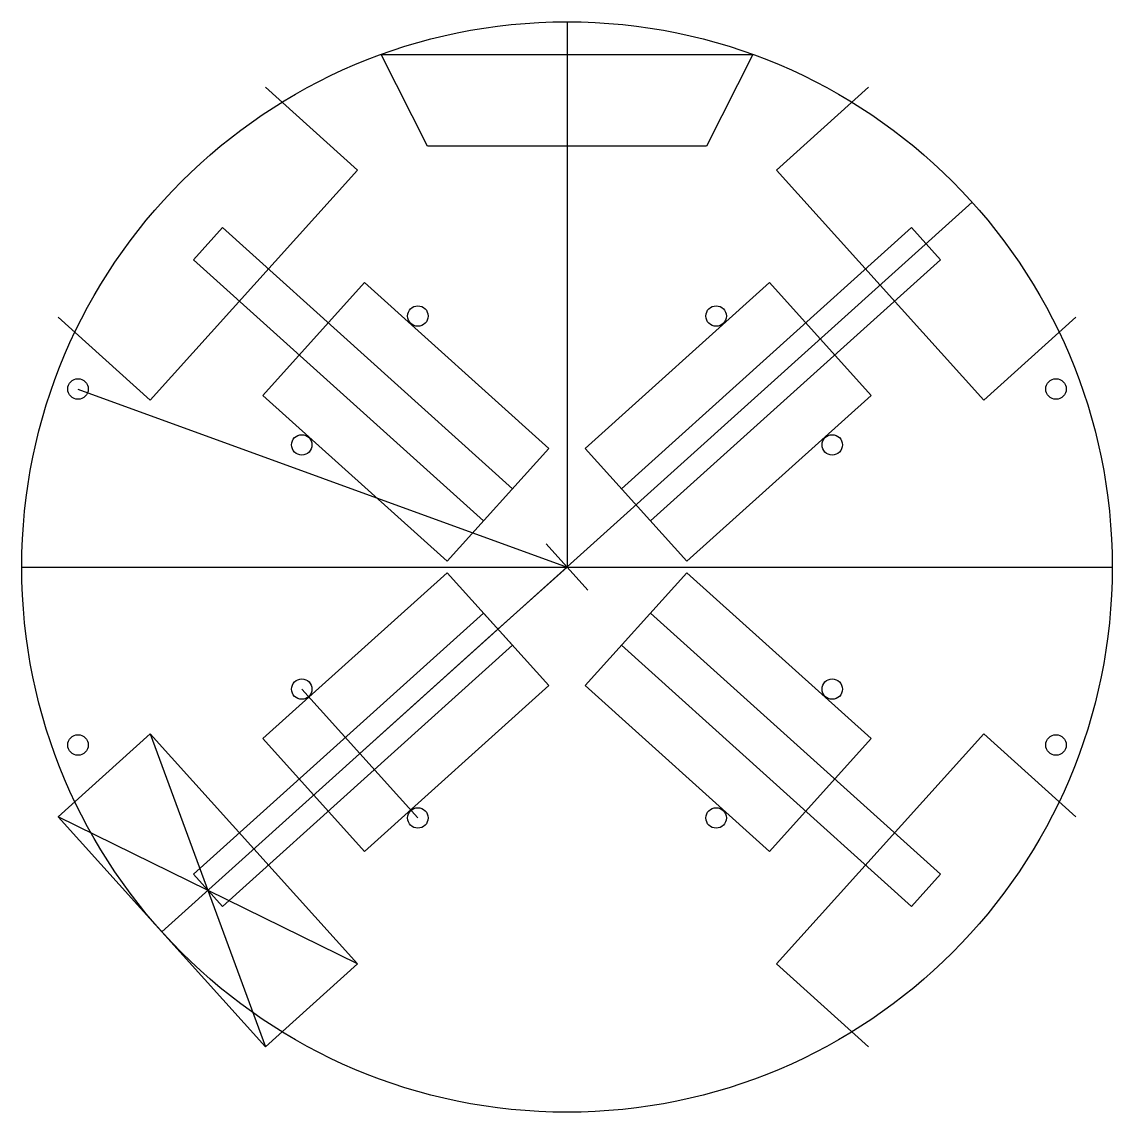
# Model space of a CAD drawing. Header units: millimetres. Extents: x -88 to 88, y -88 to 88.
import ezdxf

# ---------------------------------------------------------------- set-up
doc = ezdxf.new("R2010")
doc.units = ezdxf.units.MM
doc.layers.get('0').update_dxf_attribs({"linetype": 'CONTINUOUS'})

msp = doc.modelspace()

# ---------------------------------------------------------------- linework, layer by layer
for p, q in [((0, 88), (0, 0)), ((0, 82.73), (0, 67.93)), ((-48.67, 77.46), (-33.81, 64.08)), ((33.81, 64.08), (48.67, 77.46)), ((-33.81, 64.08), (-67.26, 26.92)), ((67.26, 26.92), (33.81, 64.08)), ((-65.4, -58.88), (65.4, 58.88)), ((-55.62, 54.79), (-60.31, 49.59)), ((-8.81, 12.64), (-55.62, 54.79)), ((55.62, 54.79), (8.81, 12.64)), ((60.31, 49.59), (55.62, 54.79)), ((-60.31, 49.59), (-13.49, 7.44)), ((13.49, 7.44), (60.31, 49.59)), ((-32.68, 45.91), (-49.07, 27.7)), ((-2.95, 19.14), (-32.68, 45.91)), ((32.68, 45.91), (2.95, 19.14)), ((49.07, 27.7), (32.68, 45.91)), ((-67.26, 26.92), (-82.13, 40.3)), ((82.13, 40.3), (67.26, 26.92)), ((-78.93, 28.73), (0, 0)), ((-49.07, 27.7), (-19.34, 0.93)), ((19.34, 0.93), (49.07, 27.7)), ((-19.34, 0.93), (-2.95, 19.14)), ((2.95, 19.14), (19.34, 0.93)), ((-3.35, 3.72), (3.35, -3.72)), ((-88, 0), (88, 0)), ((0, 0), (-11.15, -10.04)), ((-49.07, -27.7), (-19.34, -0.93)), ((-19.34, -0.93), (-2.95, -19.14)), ((2.95, -19.14), (19.34, -0.93)), ((19.34, -0.93), (49.07, -27.7)), ((-60.31, -49.59), (-13.49, -7.44)), ((-13.49, -7.44), (-8.81, -12.64)), ((13.49, -7.44), (60.31, -49.59)), ((-33.44, -30.11), (-11.15, -10.04)), ((-8.81, -12.64), (-55.62, -54.79)), ((55.62, -54.79), (8.81, -12.64)), ((-2.95, -19.14), (-32.68, -45.91)), ((32.68, -45.91), (2.95, -19.14)), ((-42.81, -19.71), (-24.07, -40.51)), ((-67.26, -26.92), (-48.67, -77.46)), ((-32.68, -45.91), (-49.07, -27.7)), ((49.07, -27.7), (32.68, -45.91)), ((67.26, -26.92), (33.81, -64.08)), ((82.13, -40.3), (67.26, -26.92)), ((-33.81, -64.08), (-82.13, -40.3)), ((-55.62, -54.79), (-60.31, -49.59)), ((60.31, -49.59), (55.62, -54.79)), ((33.81, -64.08), (48.67, -77.46))]:
    msp.add_line(p, q)
for points in [[(-30, 82.73), (30, 82.73), (22.5, 67.93), (-22.5, 67.93)], [(-33.81, -64.08), (-67.26, -26.92), (-82.13, -40.3), (-48.67, -77.46)]]:
    msp.add_lwpolyline(points, close=True)
for centre, radius in [((0, 0), 88), ((-24.07, 40.51), 1.65), ((24.07, 40.51), 1.65), ((-78.93, 28.73), 1.65), ((78.93, 28.73), 1.65), ((-42.81, 19.71), 1.65), ((42.81, 19.71), 1.65), ((-42.81, -19.71), 1.65), ((42.81, -19.71), 1.65), ((-78.93, -28.73), 1.65), ((78.93, -28.73), 1.65), ((-24.07, -40.51), 1.65), ((24.07, -40.51), 1.65)]:
    msp.add_circle(centre, radius)

doc.saveas('drawing.dxf')
